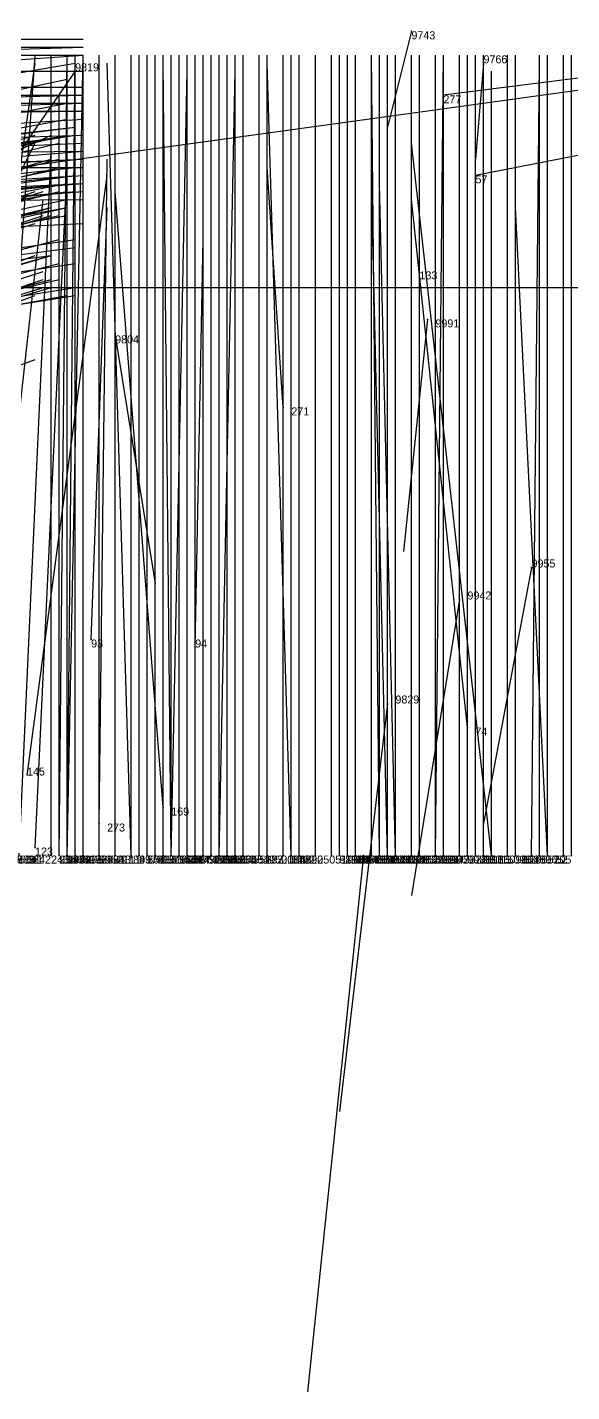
# Model space of a CAD drawing. Extents: x -0.07 to 1.1, y -0.07 to 1.1.
# Drawn here: x 0.093 to 0.161, y -0.067 to 0.1035 of the extents above; entities that cross this region are included whole.
import ezdxf

# ---------------------------------------------------------------- set-up
doc = ezdxf.new("R2010")
doc.units = 0
for name, color, linetype in [('Clients', 3, 'CONTINUOUS'), ('Facilities', 3, 'CONTINUOUS'), ('Facilities_lines', 3, 'CONTINUOUS'), ('Min_max_boxes', 1, 'CONTINUOUS'), ('Normals', 1, 'CONTINUOUS'), ('Source_points', 5, 'CONTINUOUS'), ('Text', 3, 'CONTINUOUS')]:
    doc.layers.add(name, color=color, linetype=linetype)

msp = doc.modelspace()

# ---------------------------------------------------------------- linework, layer by layer
at = {"layer": 'Clients', "color": 5}
for p in [(0.145, 0.095), (0.149, 0.085)]:
    msp.add_point(p, dxfattribs=at)
at = {"layer": 'Facilities', "color": 3}
for p in [(0.141, 0.103, 1), (0.15, 0.099, 1), (0.099, 0.098, 1), (0.142, 0.072), (0.143, 0.067, 1), (0.104, 0.065, 1), (0.125, 0.056), (0.156, 0.036, 1), (0.147, 0.032, 1), (0.101, 0.027), (0.114, 0.026), (0.138, 0.019, 1), (0.148, 0.016), (0.11, 0.006), (0.102, 0.004), (0.094, 0.001), (0.096, 0, 0.129), (0.096, 0, 0.234), (0.097, 0, 0.964), (0.097, 0, 0.774), (0.098, 0, 0.198), (0.098, 0, 0.128), (0.098, 0, 0.305), (0.098, 0, 0.281), (0.099, 0, 0.424), (0.099, 0, 0.73), (0.099, 0, 0.557), (0.1, 0, 0.083), (0.1, 0, 0.717), (0.102, 0, 0.461), (0.102, 0, 0.806), (0.102, 0, 0.818), (0.104, 0, 0.163), (0.104, 0, 0.38), (0.106, 0, 0.419), (0.106, 0, 0.937), (0.107, 0, 0.237), (0.107, 0, 0.178), (0.107, 0, 0.161), (0.108, 0, 0.467), (0.108, 0, 0.599), (0.109, 0, 0.861), (0.11, 0, 0.697), (0.111, 0, 0.242), (0.111, 0, 0.049), (0.111, 0, 0.616), (0.111, 0, 0.837), (0.111, 0, 0.952), (0.112, 0, 0.062), (0.112, 0, 0.781), (0.113, 0, 0.9), (0.114, 0, 0.279), (0.114, 0, 0.426), (0.114, 0, 0.491), (0.115, 0, 0.349), (0.116, 0, 0.38), (0.117, 0, 0.056), (0.117, 0, 0.117), (0.117, 0, 0.426), (0.117, 0, 0.434), (0.117, 0, 0.957), (0.117, 0, 0.953), (0.118, 0, 0.272), (0.118, 0, 0.317), (0.118, 0, 0.624), (0.119, 0, 0.194), (0.119, 0, 0.544), (0.12, 0, 0.354), (0.12, 0, 0.554), (0.122, 0, 0.634), (0.122, 0, 0.614), (0.123, 0, 0.398), (0.123, 0, 0.657), (0.125, 0, 0.09), (0.125, 0, 0.248), (0.125, 0, 0.506), (0.126, 0, 0.057), (0.126, 0, 0.262), (0.127, 0, 0.42), (0.129, 0, 0.562), (0.131, 0, 0.668), (0.131, 0, 0.844), (0.132, 0, 0.665), (0.133, 0, 0.793), (0.133, 0, 0.825), (0.134, 0, 0.492), (0.134, 0, 0.34), (0.135, 0, 0.992), (0.136, 0, 0.459), (0.136, 0, 0.38), (0.136, 0, 0.409), (0.136, 0, 0.856), (0.137, 0, 0.449), (0.137, 0, 0.903), (0.138, 0, 0.524), (0.138, 0, 0.972), (0.139, 0, 0.382), (0.139, 0, 0.967), (0.141, 0, 0.142), (0.141, 0, 0.768), (0.142, 0, 0.431), (0.142, 0, 0.615), (0.142, 0, 0.573), (0.144, 0, 0.227), (0.144, 0, 0.383), (0.144, 0, 0.636), (0.144, 0, 0.927), (0.145, 0, 0.242), (0.145, 0, 0.886), (0.147, 0, 0.824), (0.148, 0, 0.156), (0.148, 0, 0.63), (0.149, 0, 0.184), (0.149, 0, 0.828), (0.15, 0, 0.059), (0.15, 0, 0.085), (0.151, 0, 0.029), (0.151, 0, 0.947), (0.153, 0, 0.527), (0.153, 0, 0.81), (0.154, 0, 0.14), (0.154, 0, 0.697), (0.154, 0, 0.837), (0.156, 0, 0.064), (0.157, 0, 0.725), (0.158, 0, 0.002), (0.158, 0, 0.525), (0.16, 0, 0.286), (0.16, 0, 0.792), (0.161, 0, 0.238), (0.161, 0, 0.723)]:
    msp.add_point(p, dxfattribs=at)
at = {"layer": 'Facilities_lines', "color": 3}
for q in [(0.085, 0.085), (0.145, 0.095), (0.149, 0.085)]:
    msp.add_line((0.309, 0.116), q, dxfattribs=at)
at = {"layer": 'Min_max_boxes', "color": 1}
msp.add_line((0.085, 0.071), (0.416, 0.071), dxfattribs=at)
msp.add_line((0.085, 0.071), (0.416, 0.071), dxfattribs=at)
at = {"layer": 'Normals', "color": 1}
for p, q in [((0.141, 0.103, 1), (0.138, 0.091, 1.099)), ((0, 0.102, 0.5), (0.1, 0.102, 0.5)), ((0, 0.102, 0.689), (0.1, 0.102, 0.689)), ((0, 0.101, 0.664), (0.1, 0.101, 0.664)), ((0, 0.098, 0.904), (0.1, 0.101, 0.902)), ((0, 0.093, 0.112), (0.1, 0.1, 0.113)), ((0, 0.1, 0.682), (0.1, 0.1, 0.682)), ((0, 0.1, 0.706), (0.1, 0.1, 0.706)), ((0, 0.082, 0.18), (0.099, 0.099, 0.18)), ((0.08, 0, 0.756), (0.094, 0.099, 0.756)), ((0.087, 0, 0.838), (0.094, 0.1, 0.837)), ((0.096, 0, 0.129), (0.096, 0.1, 0.129)), ((0.096, 0, 0.234), (0.096, 0.1, 0.234)), ((0.097, 0, 0.774), (0.098, 0.1, 0.774)), ((0.098, 0, 0.198), (0.098, 0.1, 0.198)), ((0.098, 0, 0.128), (0.098, 0.1, 0.128)), ((0.098, 0, 0.305), (0.1, 0.1, 0.306)), ((0.098, 0, 0.281), (0.099, 0.1, 0.281)), ((0.099, 0, 0.424), (0.099, 0.1, 0.424)), ((0.099, 0, 0.73), (0.099, 0.1, 0.73)), ((0.099, 0, 0.557), (0.099, 0.1, 0.557)), ((0.1, 0, 0.083), (0.1, 0.1, 0.084)), ((0.1, 0, 0.717), (0.1, 0.1, 0.717)), ((0.102, 0, 0.461), (0.102, 0.1, 0.461)), ((0.102, 0, 0.806), (0.102, 0.1, 0.806)), ((0.102, 0, 0.818), (0.102, 0.1, 0.818)), ((0.106, 0, 0.937), (0.103, 0.099, 0.923)), ((0.104, 0, 0.163), (0.104, 0.1, 0.163)), ((0.104, 0, 0.38), (0.104, 0.1, 0.38)), ((0.106, 0, 0.419), (0.106, 0.1, 0.419)), ((0.107, 0, 0.237), (0.107, 0.1, 0.237)), ((0.107, 0, 0.178), (0.107, 0.1, 0.178)), ((0.107, 0, 0.161), (0.107, 0.1, 0.161)), ((0.108, 0, 0.467), (0.108, 0.1, 0.467)), ((0.108, 0, 0.599), (0.108, 0.1, 0.599)), ((0.109, 0, 0.861), (0.109, 0.1, 0.861)), ((0.11, 0, 0.697), (0.11, 0.1, 0.697)), ((0.111, 0, 0.049), (0.11, 0.099, 0.065)), ((0.111, 0, 0.242), (0.111, 0.1, 0.242)), ((0.111, 0, 0.616), (0.111, 0.1, 0.616)), ((0.111, 0, 0.837), (0.111, 0.1, 0.837)), ((0.112, 0, 0.781), (0.112, 0.1, 0.781)), ((0.112, 0, 0.062), (0.112, 0.099, 0.077)), ((0.113, 0, 0.9), (0.113, 0.1, 0.9)), ((0.114, 0, 0.279), (0.114, 0.1, 0.279)), ((0.114, 0, 0.426), (0.114, 0.1, 0.426)), ((0.114, 0, 0.491), (0.114, 0.1, 0.491)), ((0.115, 0, 0.349), (0.115, 0.1, 0.349)), ((0.116, 0, 0.38), (0.116, 0.1, 0.38)), ((0.117, 0, 0.117), (0.117, 0.1, 0.117)), ((0.117, 0, 0.426), (0.117, 0.1, 0.426)), ((0.117, 0, 0.434), (0.117, 0.1, 0.434)), ((0.117, 0, 0.056), (0.117, 0.099, 0.072)), ((0.118, 0, 0.272), (0.118, 0.1, 0.272)), ((0.118, 0, 0.317), (0.118, 0.1, 0.317)), ((0.118, 0, 0.624), (0.118, 0.1, 0.624)), ((0.119, 0, 0.194), (0.119, 0.1, 0.194)), ((0.119, 0, 0.544), (0.119, 0.1, 0.544)), ((0.12, 0, 0.354), (0.12, 0.1, 0.354)), ((0.12, 0, 0.554), (0.12, 0.1, 0.554)), ((0.122, 0, 0.634), (0.122, 0.1, 0.634)), ((0.122, 0, 0.614), (0.122, 0.1, 0.614)), ((0.123, 0, 0.398), (0.123, 0.1, 0.398)), ((0.123, 0, 0.657), (0.123, 0.1, 0.657)), ((0.126, 0, 0.057), (0.123, 0.099, 0.071)), ((0.125, 0, 0.09), (0.125, 0.1, 0.094)), ((0.125, 0, 0.248), (0.125, 0.1, 0.248)), ((0.125, 0, 0.506), (0.125, 0.1, 0.506)), ((0.126, 0, 0.262), (0.126, 0.1, 0.262)), ((0.127, 0, 0.42), (0.127, 0.1, 0.42)), ((0.129, 0, 0.562), (0.129, 0.1, 0.562)), ((0.131, 0, 0.668), (0.131, 0.1, 0.668)), ((0.131, 0, 0.844), (0.131, 0.1, 0.844)), ((0.132, 0, 0.665), (0.132, 0.1, 0.665)), ((0.133, 0, 0.793), (0.133, 0.1, 0.793)), ((0.133, 0, 0.825), (0.133, 0.1, 0.825)), ((0.134, 0, 0.492), (0.134, 0.1, 0.492)), ((0.134, 0, 0.34), (0.134, 0.1, 0.34)), ((0.136, 0, 0.459), (0.136, 0.1, 0.459)), ((0.136, 0, 0.38), (0.136, 0.1, 0.38)), ((0.136, 0, 0.409), (0.136, 0.1, 0.409)), ((0.137, 0, 0.903), (0.136, 0.1, 0.902)), ((0.136, 0, 0.856), (0.136, 0.1, 0.856)), ((0.137, 0, 0.449), (0.137, 0.1, 0.449)), ((0.138, 0, 0.524), (0.138, 0.1, 0.524)), ((0.139, 0, 0.382), (0.139, 0.1, 0.382)), ((0.141, 0, 0.142), (0.141, 0.1, 0.142)), ((0.141, 0, 0.768), (0.141, 0.1, 0.768)), ((0.142, 0, 0.431), (0.142, 0.1, 0.431)), ((0.142, 0, 0.615), (0.142, 0.1, 0.615)), ((0.142, 0, 0.573), (0.142, 0.1, 0.573)), ((0.144, 0, 0.227), (0.144, 0.1, 0.227)), ((0.144, 0, 0.383), (0.144, 0.1, 0.383)), ((0.144, 0, 0.636), (0.144, 0.1, 0.636)), ((0.144, 0, 0.927), (0.145, 0.1, 0.918)), ((0.145, 0, 0.242), (0.145, 0.1, 0.242)), ((0.145, 0, 0.886), (0.145, 0.1, 0.886)), ((0.147, 0, 0.824), (0.147, 0.1, 0.824)), ((0.148, 0, 0.156), (0.148, 0.1, 0.156)), ((0.148, 0, 0.63), (0.148, 0.1, 0.63)), ((0.149, 0, 0.184), (0.149, 0.1, 0.184)), ((0.149, 0, 0.828), (0.149, 0.1, 0.828)), ((0.15, 0.099, 1), (0.149, 0.087, 1.099)), ((0.15, 0, 0.085), (0.15, 0.1, 0.092)), ((0.15, 0, 0.059), (0.15, 0.099, 0.071)), ((0.153, 0, 0.527), (0.153, 0.1, 0.527)), ((0.153, 0, 0.81), (0.153, 0.1, 0.81)), ((0.154, 0, 0.14), (0.154, 0.1, 0.14)), ((0.154, 0, 0.697), (0.154, 0.1, 0.697)), ((0.154, 0, 0.837), (0.154, 0.1, 0.837)), ((0.156, 0, 0.064), (0.157, 0.099, 0.076)), ((0.157, 0, 0.725), (0.157, 0.1, 0.725)), ((0.158, 0, 0.525), (0.158, 0.1, 0.525)), ((0.16, 0, 0.286), (0.16, 0.1, 0.286)), ((0.16, 0, 0.792), (0.16, 0.1, 0.792)), ((0.161, 0, 0.238), (0.161, 0.1, 0.238)), ((0.161, 0, 0.723), (0.161, 0.1, 0.723)), ((0, 0.098, 0.589), (0.1, 0.098, 0.589)), ((0.099, 0.098, 1), (0.09, 0.085, 1.099)), ((0.111, 0, 0.952), (0.113, 0.098, 0.931)), ((0.117, 0, 0.957), (0.119, 0.098, 0.937)), ((0.117, 0, 0.953), (0.119, 0.098, 0.933)), ((0.151, 0, 0.947), (0.151, 0.098, 0.928)), ((0, 0.076, 0.127), (0.098, 0.097, 0.127)), ((0, 0.096, 0.656), (0.1, 0.096, 0.656)), ((0.145, 0.095), (0.145, 0.096, 0.1)), ((0, 0.093, 0.495), (0.1, 0.095, 0.495)), ((0, 0.095, 0.297), (0.1, 0.095, 0.297)), ((0, 0.095, 0.458), (0.1, 0.095, 0.458)), ((0, 0.075, 0.142), (0.098, 0.094, 0.138)), ((0, 0.094, 0.62), (0.1, 0.094, 0.62)), ((0, 0.091, 0.871), (0.1, 0.094, 0.871)), ((0.097, 0, 0.964), (0.097, 0.095, 0.933)), ((0, 0.092, 0.348), (0.1, 0.093, 0.348)), ((0, 0.093, 0.781), (0.1, 0.093, 0.781)), ((0, 0.086, 0.839), (0.1, 0.092, 0.839)), ((0, 0.074, 0.889), (0.098, 0.092, 0.892)), ((0, 0.08, 0.332), (0.099, 0.091, 0.334)), ((0, 0.079, 0.705), (0.099, 0.091, 0.704)), ((0, 0.062, 0.066), (0.094, 0.09, 0.086)), ((0, 0.077, 0.689), (0.099, 0.09, 0.687)), ((0, 0.073, 0.69), (0.098, 0.09, 0.687)), ((0, 0.074, 0.839), (0.099, 0.09, 0.84)), ((0, 0.068, 0.886), (0.098, 0.09, 0.889)), ((0, 0.087, 0.826), (0.1, 0.09, 0.826)), ((0, 0.066, 0.095), (0.097, 0.089, 0.097)), ((0, 0.085, 0.794), (0.1, 0.089, 0.794)), ((0.049, 0, 0.74), (0.094, 0.089, 0.733)), ((0.085, 0.085), (0.096, 0.09, 0.099)), ((0.151, 0, 0.029), (0.141, 0.089, 0.072)), ((0, 0.08, 0.372), (0.1, 0.088, 0.371)), ((0, 0.087, 0.614), (0.1, 0.088, 0.614)), ((0, 0.06, 0.125), (0.096, 0.087, 0.127)), ((0, 0.083, 0.476), (0.1, 0.087, 0.473)), ((0, 0.082, 0.618), (0.1, 0.087, 0.618)), ((0, 0.062, 0.914), (0.097, 0.087, 0.912)), ((0.092, 0, 0.007), (0.096, 0.088, 0.055)), ((0.102, 0.004), (0.103, 0.087, 0.056)), ((0.142, 0.072), (0.142, 0.088, 0.099)), ((0.149, 0.085), (0.149, 0.087, 0.1)), ((0, 0.066, 0.15), (0.098, 0.086, 0.149)), ((0, 0.075, 0.444), (0.099, 0.086, 0.447)), ((0, 0.086, 0.624), (0.1, 0.086, 0.624)), ((0, 0.062, 0.761), (0.097, 0.086, 0.758)), ((0.094, 0.001), (0.098, 0.086, 0.051)), ((0.125, 0.056), (0.123, 0.086, 0.095)), ((0, 0.071, 0.243), (0.099, 0.085, 0.245)), ((0, 0.079, 0.434), (0.1, 0.085, 0.436)), ((0, 0.074, 0.566), (0.099, 0.085, 0.569)), ((0, 0.073, 0.361), (0.099, 0.084, 0.36)), ((0, 0.079, 0.347), (0.1, 0.084, 0.348)), ((0, 0.079, 0.427), (0.1, 0.084, 0.428)), ((0, 0.076, 0.573), (0.1, 0.084, 0.576)), ((0, 0.077, 0.612), (0.1, 0.084, 0.612)), ((0, 0.077, 0.788), (0.1, 0.084, 0.787)), ((0, 0.065, 0.784), (0.098, 0.084, 0.786)), ((0.093, 0.01), (0.103, 0.085, 0.066)), ((0.138, 0, 0.972), (0.136, 0.084, 0.918)), ((0.139, 0, 0.967), (0.137, 0.084, 0.913)), ((0, 0.052, 0.466), (0.095, 0.083, 0.461)), ((0, 0.066, 0.257), (0.098, 0.083, 0.256)), ((0, 0.075, 0.433), (0.1, 0.083, 0.436)), ((0, 0.076, 0.356), (0.1, 0.083, 0.355)), ((0, 0.058, 0.701), (0.097, 0.083, 0.698)), ((0, 0.05, 0.584), (0.094, 0.083, 0.592)), ((0, 0.073, 0.815), (0.099, 0.083, 0.817)), ((0, 0.081, 0.743), (0.1, 0.082, 0.742)), ((0, 0.061, 0.793), (0.098, 0.082, 0.798)), ((0.086, 0.001), (0.095, 0.082, 0.058)), ((0.11, 0.006), (0.104, 0.083, 0.064)), ((0.148, 0.016), (0.141, 0.082, 0.074)), ((0, 0.054, 0.18), (0.096, 0.081, 0.181)), ((0, 0.059, 0.605), (0.098, 0.081, 0.608)), ((0, 0.053, 0.664), (0.096, 0.081, 0.656)), ((0, 0.063, 0.808), (0.098, 0.081, 0.811)), ((0, 0.058, 0.94), (0.096, 0.081, 0.923)), ((0.101, 0.027), (0.103, 0.081, 0.084)), ((0.158, 0, 0.002), (0.154, 0.081, 0.06)), ((0, 0.05, 0.177), (0.096, 0.08, 0.181)), ((0, 0.057, 0.602), (0.097, 0.08, 0.604)), ((0, 0.048, 0.595), (0.095, 0.08, 0.601)), ((0, 0.051, 0.918), (0.096, 0.08, 0.916)), ((0, 0.062, 0.928), (0.098, 0.08, 0.923)), ((0, 0.074, 0.533), (0.1, 0.079, 0.533)), ((0, 0.05, 0.942), (0.094, 0.079, 0.922)), ((0, 0.062, 0.658), (0.099, 0.077, 0.655)), ((0, 0.051, 0.715), (0.097, 0.077, 0.715)), ((0.114, 0.026), (0.115, 0.077, 0.086)), ((0, 0.063, 0.407), (0.099, 0.076, 0.41)), ((0, 0.041, 0.113), (0.094, 0.075, 0.115)), ((0, 0.048, 0.309), (0.096, 0.075, 0.315)), ((0, 0.046, 0.288), (0.096, 0.075, 0.292)), ((0, 0.042, 0.672), (0.094, 0.075, 0.662)), ((0, 0.062, 0.945), (0.096, 0.075, 0.921)), ((0, 0.059, 0.341), (0.099, 0.074, 0.343)), ((0, 0.049, 0.444), (0.097, 0.074, 0.442)), ((0, 0.049, 0.425), (0.097, 0.074, 0.426)), ((0, 0.042, 0.358), (0.095, 0.073, 0.352)), ((0, 0.039, 0.312), (0.095, 0.072, 0.317)), ((0, 0.046, 0.315), (0.096, 0.072, 0.318)), ((0, 0.049, 0.658), (0.097, 0.072, 0.652)), ((0, 0.041, 0.31), (0.095, 0.071, 0.316)), ((0, 0.042, 0.719), (0.096, 0.071, 0.715)), ((0, 0.055, 0.633), (0.099, 0.071, 0.633)), ((0, 0.036, 0.467), (0.094, 0.07, 0.467)), ((0, 0.052, 0.646), (0.098, 0.07, 0.644)), ((0, 0.054, 0.644), (0.099, 0.07, 0.644)), ((0.143, 0.067, 1), (0.14, 0.038, 1.096)), ((0.104, 0.065, 1), (0.109, 0.034, 1.095)), ((0, 0.027, 0.478), (0.094, 0.062, 0.48)), ((0.156, 0.036, 1), (0.15, 0.004, 1.095)), ((0.147, 0.032, 1), (0.141, -0.005, 1.093)), ((0.138, 0.019, 1), (0.132, -0.032, 1.086)), ((0.135, 0, 0.992), (0.128, -0.067, 1.066))]:
    msp.add_line(p, q, dxfattribs=at)
at = {"layer": 'Source_points', "color": 5}
for p in [(0.141, 0.103, 1), (0.15, 0.099, 1), (0.099, 0.098, 1), (0.145, 0.095), (0.149, 0.085), (0.142, 0.072), (0.143, 0.067, 1), (0.104, 0.065, 1), (0.125, 0.056), (0.156, 0.036, 1), (0.147, 0.032, 1), (0.101, 0.027), (0.114, 0.026), (0.138, 0.019, 1), (0.148, 0.016), (0.11, 0.006), (0.102, 0.004), (0.094, 0.001), (0.096, 0, 0.129), (0.096, 0, 0.234), (0.097, 0, 0.964), (0.097, 0, 0.774), (0.098, 0, 0.198), (0.098, 0, 0.128), (0.098, 0, 0.305), (0.098, 0, 0.281), (0.099, 0, 0.424), (0.099, 0, 0.73), (0.099, 0, 0.557), (0.1, 0, 0.083), (0.1, 0, 0.717), (0.102, 0, 0.461), (0.102, 0, 0.806), (0.102, 0, 0.818), (0.104, 0, 0.163), (0.104, 0, 0.38), (0.106, 0, 0.419), (0.106, 0, 0.937), (0.107, 0, 0.237), (0.107, 0, 0.178), (0.107, 0, 0.161), (0.108, 0, 0.467), (0.108, 0, 0.599), (0.109, 0, 0.861), (0.11, 0, 0.697), (0.111, 0, 0.242), (0.111, 0, 0.049), (0.111, 0, 0.616), (0.111, 0, 0.837), (0.111, 0, 0.952), (0.112, 0, 0.062), (0.112, 0, 0.781), (0.113, 0, 0.9), (0.114, 0, 0.279), (0.114, 0, 0.426), (0.114, 0, 0.491), (0.115, 0, 0.349), (0.116, 0, 0.38), (0.117, 0, 0.056), (0.117, 0, 0.117), (0.117, 0, 0.426), (0.117, 0, 0.434), (0.117, 0, 0.957), (0.117, 0, 0.953), (0.118, 0, 0.272), (0.118, 0, 0.317), (0.118, 0, 0.624), (0.119, 0, 0.194), (0.119, 0, 0.544), (0.12, 0, 0.354), (0.12, 0, 0.554), (0.122, 0, 0.634), (0.122, 0, 0.614), (0.123, 0, 0.398), (0.123, 0, 0.657), (0.125, 0, 0.09), (0.125, 0, 0.248), (0.125, 0, 0.506), (0.126, 0, 0.057), (0.126, 0, 0.262), (0.127, 0, 0.42), (0.129, 0, 0.562), (0.131, 0, 0.668), (0.131, 0, 0.844), (0.132, 0, 0.665), (0.133, 0, 0.793), (0.133, 0, 0.825), (0.134, 0, 0.492), (0.134, 0, 0.34), (0.135, 0, 0.992), (0.136, 0, 0.459), (0.136, 0, 0.38), (0.136, 0, 0.409), (0.136, 0, 0.856), (0.137, 0, 0.449), (0.137, 0, 0.903), (0.138, 0, 0.524), (0.138, 0, 0.972), (0.139, 0, 0.382), (0.139, 0, 0.967), (0.141, 0, 0.142), (0.141, 0, 0.768), (0.142, 0, 0.431), (0.142, 0, 0.615), (0.142, 0, 0.573), (0.144, 0, 0.227), (0.144, 0, 0.383), (0.144, 0, 0.636), (0.144, 0, 0.927), (0.145, 0, 0.242), (0.145, 0, 0.886), (0.147, 0, 0.824), (0.148, 0, 0.156), (0.148, 0, 0.63), (0.149, 0, 0.184), (0.149, 0, 0.828), (0.15, 0, 0.059), (0.15, 0, 0.085), (0.151, 0, 0.029), (0.151, 0, 0.947), (0.153, 0, 0.527), (0.153, 0, 0.81), (0.154, 0, 0.14), (0.154, 0, 0.697), (0.154, 0, 0.837), (0.156, 0, 0.064), (0.157, 0, 0.725), (0.158, 0, 0.002), (0.158, 0, 0.525), (0.16, 0, 0.286), (0.16, 0, 0.792), (0.161, 0, 0.238), (0.161, 0, 0.723)]:
    msp.add_point(p, dxfattribs=at)

# ---------------------------------------------------------------- texts
at = {"layer": 'Text', "color": 3}
for s, p in [('9743', (0.141, 0.102, 1)), ('9819', (0.099, 0.098, 1)), ('9766', (0.15, 0.099, 1)), ('277', (0.145, 0.094)), ('57', (0.149, 0.084)), ('133', (0.142, 0.072)), ('9991', (0.144, 0.066, 1)), ('9804', (0.104, 0.064, 1)), ('271', (0.126, 0.055)), ('9955', (0.156, 0.036, 1)), ('9942', (0.148, 0.032, 1)), ('93', (0.101, 0.026)), ('94', (0.114, 0.026)), ('9829', (0.139, 0.019, 1)), ('74', (0.149, 0.015)), ('145', (0.093, 0.01)), ('169', (0.111, 0.005)), ('273', (0.103, 0.003)), ('4889', (0.091, -0.001, 0.405)), ('4931', (0.091, -0.001, 0.446)), ('9738', (0.091, -0.001, 0.868)), ('5041', (0.092, -0.001, 0.654)), ('5242', (0.093, -0.001, 0.635)), ('16', (0.093, -0.001, 0.007)), ('123', (0.094, 0)), ('243', (0.096, -0.001, 0.234)), ('9946', (0.097, -0.001, 0.774)), ('235', (0.097, -0.001, 0.129)), ('4948', (0.098, -0.001, 0.305)), ('4964', (0.098, -0.001, 0.281)), ('9870', (0.098, -0.001, 0.964)), ('148', (0.098, -0.001, 0.198)), ('156', (0.098, -0.001, 0.128)), ('4992', (0.1, -0.001, 0.424)), ('5072', (0.1, -0.001, 0.73)), ('5153', (0.1, -0.001, 0.557)), ('5156', (0.1, -0.001, 0.717)), ('95', (0.101, -0.001, 0.083)), ('9952', (0.102, -0.001, 0.818)), ('4813', (0.103, -0.001, 0.461)), ('9943', (0.103, -0.001, 0.806)), ('4978', (0.104, -0.001, 0.38)), ('111', (0.105, -0.001, 0.163)), ('4979', (0.107, -0.001, 0.419)), ('4', (0.107, -0.001, 0.237)), ('9975', (0.107, -0.001, 0.937)), ('63', (0.107, -0.001, 0.178)), ('5045', (0.108, -0.001, 0.599)), ('261', (0.108, -0.001, 0.161)), ('4957', (0.109, -0.001, 0.467)), ('9918', (0.11, -0.001, 0.861)), ('45', (0.111, -0.001, 0.242)), ('5142', (0.111, -0.001, 0.697)), ('5173', (0.112, -0.001, 0.616)), ('9815', (0.112, -0.001, 0.837)), ('9884', (0.112, -0.001, 0.952)), ('164', (0.112, -0.001, 0.049)), ('9887', (0.113, -0.001, 0.781)), ('272', (0.113, -0.001, 0.062)), ('4951', (0.114, -0.001, 0.491)), ('9963', (0.114, -0.001, 0.9)), ('4910', (0.115, -0.001, 0.279)), ('4923', (0.115, -0.001, 0.426)), ('4867', (0.116, -0.001, 0.349)), ('4938', (0.116, -0.001, 0.38)), ('4848', (0.117, -0.001, 0.426)), ('4980', (0.117, -0.001, 0.434)), ('91', (0.117, -0.001, 0.117)), ('9894', (0.117, -0.001, 0.953)), ('4900', (0.118, -0.001, 0.272)), ('5026', (0.118, -0.001, 0.317)), ('5195', (0.118, -0.001, 0.624)), ('9818', (0.118, -0.001, 0.957)), ('21', (0.118, -0.001, 0.056)), ('5145', (0.119, -0.001, 0.544)), ('60', (0.12, -0.001, 0.194)), ('4810', (0.121, -0.001, 0.354)), ('5049', (0.121, -0.001, 0.554)), ('5182', (0.122, -0.001, 0.634)), ('5237', (0.122, -0.001, 0.614)), ('5003', (0.124, -0.001, 0.398)), ('5210', (0.124, -0.001, 0.657)), ('5122', (0.126, -0.001, 0.506)), ('246', (0.126, -0.001, 0.248)), ('126', (0.126, -0.001, 0.09)), ('4822', (0.127, -0.001, 0.262)), ('4990', (0.127, -0.001, 0.42)), ('67', (0.127, -0.001, 0.057)), ('5051', (0.13, -0.001, 0.562)), ('5159', (0.132, -0.001, 0.665)), ('5216', (0.132, -0.001, 0.668)), ('9892', (0.132, -0.001, 0.844)), ('9908', (0.133, -0.001, 0.793)), ('4954', (0.134, -0.001, 0.492)), ('9997', (0.134, -0.001, 0.825)), ('4966', (0.135, -0.001, 0.34)), ('9820', (0.135, -0.001, 0.992)), ('4871', (0.136, -0.001, 0.459)), ('4884', (0.136, -0.001, 0.38)), ('5036', (0.137, -0.001, 0.409)), ('9827', (0.137, -0.001, 0.903)), ('9917', (0.137, -0.001, 0.856)), ('4924', (0.138, -0.001, 0.449)), ('9746', (0.138, -0.001, 0.972)), ('5085', (0.139, -0.001, 0.524)), ('5028', (0.14, -0.001, 0.382)), ('9731', (0.14, -0.001, 0.967)), ('9783', (0.141, -0.001, 0.768)), ('223', (0.141, -0.001, 0.142)), ('4837', (0.142, -0.001, 0.431)), ('5109', (0.142, -0.001, 0.615)), ('5238', (0.143, -0.001, 0.573)), ('4907', (0.144, -0.001, 0.383)), ('5234', (0.144, -0.001, 0.636)), ('9936', (0.145, -0.001, 0.927)), ('103', (0.145, -0.001, 0.227)), ('9773', (0.146, -0.001, 0.886)), ('143', (0.146, -0.001, 0.242)), ('5071', (0.148, -0.001, 0.63)), ('9988', (0.148, -0.001, 0.824)), ('225', (0.149, -0.001, 0.156)), ('9801', (0.15, -0.001, 0.828)), ('66', (0.15, -0.001, 0.184)), ('9850', (0.151, -0.001, 0.947)), ('116', (0.151, -0.001, 0.059)), ('166', (0.151, -0.001, 0.085)), ('15', (0.152, -0.001, 0.029)), ('5096', (0.153, -0.001, 0.527)), ('9852', (0.154, -0.001, 0.81)), ('9964', (0.154, -0.001, 0.837)), ('5166', (0.155, -0.001, 0.697)), ('129', (0.155, -0.001, 0.14)), ('5065', (0.157, -0.001, 0.725)), ('89', (0.157, -0.001, 0.064)), ('5205', (0.158, -0.001, 0.525)), ('52', (0.159, -0.001, 0.002))]:
    msp.add_text(s, height=0.001, dxfattribs=at).set_placement(p)

doc.saveas('drawing.dxf')
